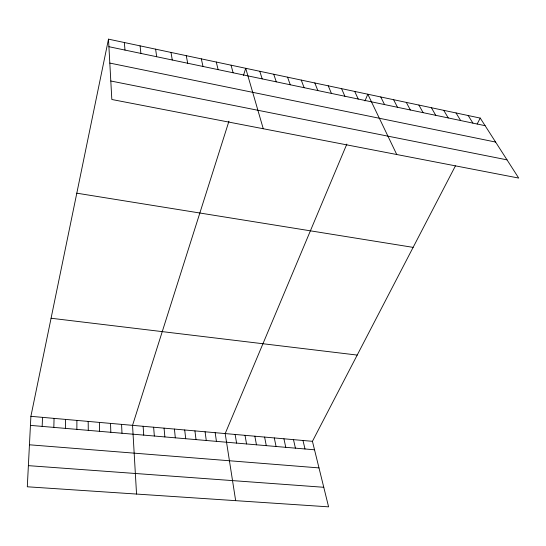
<?xml version="1.0" encoding="UTF-8"?>
<svg xmlns="http://www.w3.org/2000/svg" width="546" height="546" viewBox="0 0 546 546"><rect width="100%" height="100%" fill="white"/><g stroke="black" fill="none" stroke-linecap="round" stroke-linejoin="round"><path stroke-width="0.82" d="M76.877 429.374L76.89 420.413M65.397 428.385L65.52 419.403M53.829 427.395L54.061 418.386M42.172 426.392L42.52 417.362M108.49 39.155L111.828 99.495L518.7 178.071L480.241 118.093L108.49 39.155L30.897 416.325L27.3 486.786L328.59 506.845L312.435 441.318L455.425 165.882M228.945 121.212L132.548 425.354L136.548 494.062M243.461 75.409L245.714 68.291L263.261 128.74M346.846 144.069L225.191 433.579L235.66 500.662M364.987 100.908L367.799 94.212L396.751 154.525M477.149 124.044L480.241 118.093M28.378 465.649L323.764 487.285M29.443 444.792L318.987 467.902M30.433 425.382L314.523 449.795M30.897 416.325L312.435 441.318M51.071 318.243L357.207 355.077M76.802 193.182L413.124 247.372M110.804 80.999L507.016 159.855M109.814 63.077L495.611 142.062M108.907 46.703L485.107 125.682M468.188 115.534L472.925 123.123M456.026 112.947L460.64 120.543M443.755 110.347L448.246 117.943M431.381 107.712L435.735 115.315M418.891 105.064L423.109 112.667M406.292 102.389L410.374 109.992M393.577 99.686L397.515 107.289M380.746 96.963L384.541 104.566M354.729 91.441L358.231 99.044M341.543 88.636L344.895 96.246M328.235 85.811L331.429 93.421M314.803 82.958L317.84 90.561M301.242 80.085L304.122 87.681M287.558 77.177L290.274 84.773M273.737 74.242L276.29 81.839M259.794 71.28L262.176 78.877M231.067 65.179L233.094 72.775M216.277 62.039L218.113 69.629M302.989 440.486L305.002 448.976M293.489 439.639L295.42 448.15M283.927 438.793L285.776 447.324M201.338 58.866L202.982 66.448M274.297 437.933L276.064 446.492M264.605 437.073L266.291 445.652M186.254 55.665L187.701 63.24M254.852 436.206L256.456 444.806M245.031 435.339L246.553 443.953M235.142 434.459L236.582 443.093M171.014 52.43L172.263 59.999M215.172 432.685L216.434 441.366M155.617 49.16L156.668 56.729M205.091 431.79L206.265 440.492M194.936 430.89L196.021 439.612M184.712 429.982L185.708 438.725M140.069 45.857L140.909 53.419M174.42 429.067L175.321 437.831M164.059 428.146L164.865 436.937M124.358 42.52L124.993 50.075M153.631 427.225L154.341 436.029M143.127 426.29L143.734 435.121M121.574 424.378L121.99 433.251M110.524 423.396L110.831 432.289M99.392 422.406L99.597 431.326M88.179 421.416L88.281 430.357"/></g></svg>
